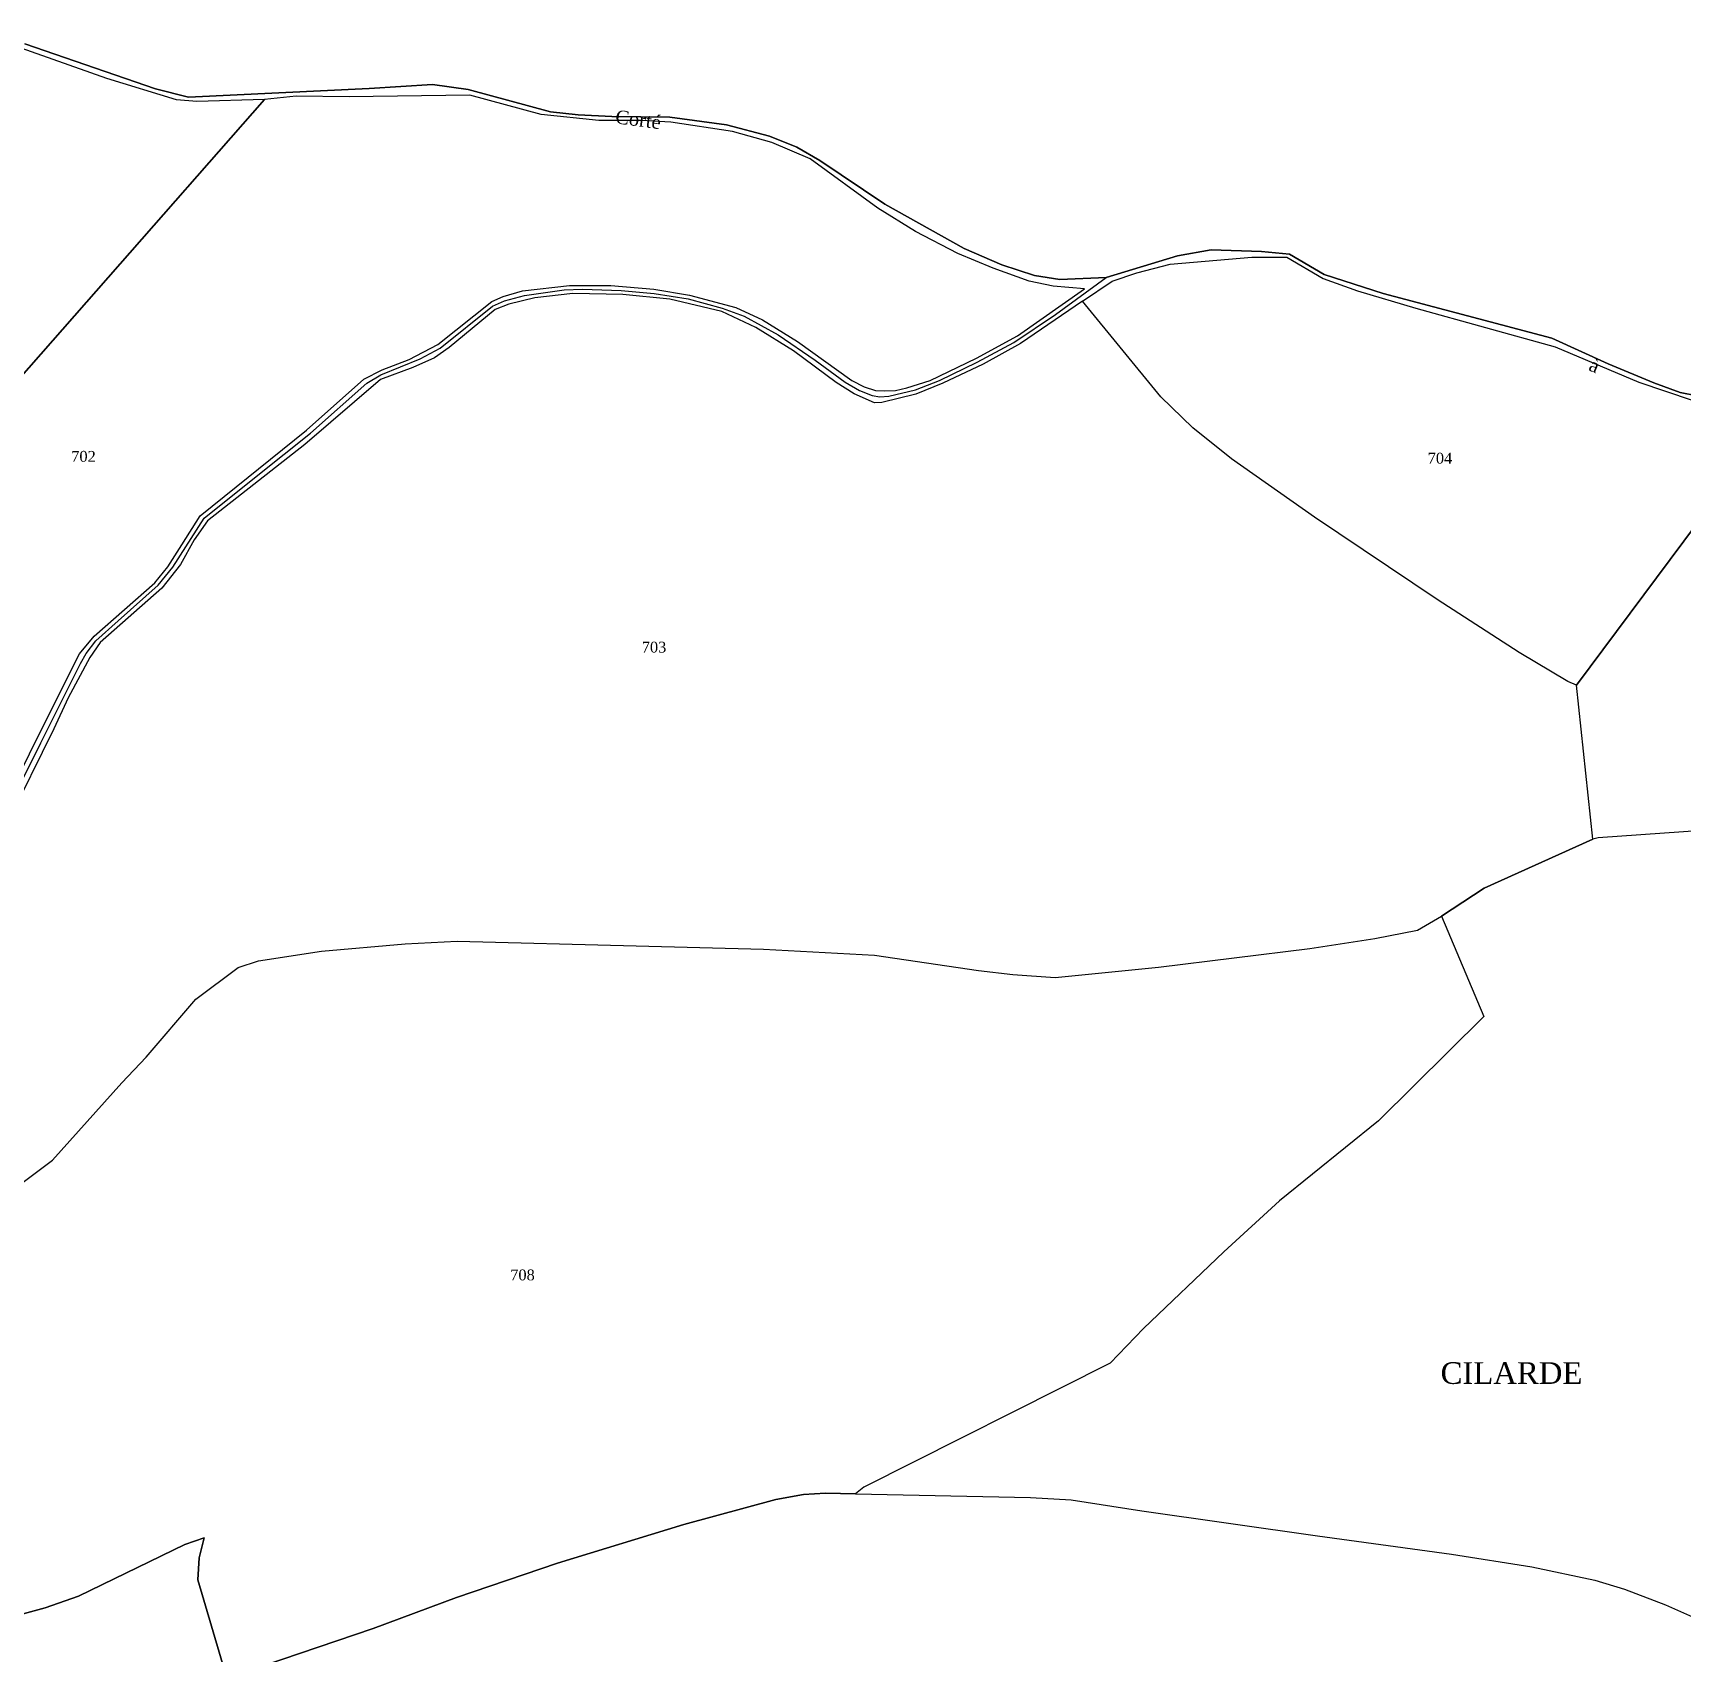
# Model space of a CAD drawing. Extents: x 1206804 to 1210977, y 6152742 to 6157901.
# Drawn here: x 1209517.1 to 1209821.7, y 6155052.4 to 6155351.5 of the extents above; entities that cross this region are included whole.
import ezdxf

# ---------------------------------------------------------------- set-up
doc = ezdxf.new("R2010")
doc.units = 0
doc.linetypes.add('CONTINU', pattern=[0])
for name, color, linetype in [('1LIEUDIT', 7, 'CONTINU'), ('1PARCELLE', 7, 'CONTINU'), ('1SECTION', 7, 'CONTINU'), ('1SUBDSECT', 7, 'CONTINU'), ('1ZONCOMM', 7, 'CONTINU'), ('3LIEUDITTEX', 7, 'CONTINU'), ('3PARCELLETEX', 7, 'CONTINU'), ('3ZONCOMMTEX', 7, 'CONTINU')]:
    doc.layers.add(name, color=color, linetype=linetype)
doc.styles.get("Standard").update_dxf_attribs({"font": 'Times New Roman'})

msp = doc.modelspace()

# ---------------------------------------------------------------- linework, layer by layer
at = {"layer": '1LIEUDIT'}
msp.add_lwpolyline([(1209515.62, 6155349.47), (1209539.76, 6155341.18), (1209545.8, 6155339.66), (1209579.16, 6155341.22), (1209590.89, 6155341.97), (1209597.44, 6155341.03), (1209612.63, 6155336.92), (1209617.74, 6155336.39), (1209623.95, 6155336.08), (1209634.69, 6155335.96), (1209645.1, 6155334.51), (1209653.06, 6155332.46), (1209658.14, 6155330.4), (1209662.38, 6155327.93), (1209674.33, 6155319.89), (1209688.98, 6155311.7), (1209695.98, 6155308.68), (1209701.97, 6155306.69), (1209706.66, 6155305.96), (1209715.19, 6155306.33), (1209728.38, 6155310.32), (1209734.57, 6155311.47), (1209743.87, 6155311.15), (1209749.06, 6155310.65), (1209755.45, 6155306.9), (1209766.33, 6155303.39), (1209797.47, 6155295.13), (1209807.87, 6155290.42), (1209816.3, 6155286.9), (1209821.18, 6155285.14), (1209824.32, 6155284.48)], dxfattribs=at)
at = {"layer": '1PARCELLE'}
for points in [[(1209502.07, 6155273.47), (1209559.85, 6155339.23), (1209547.36, 6155338.81), (1209543.58, 6155339.17), (1209530.76, 6155343.11), (1209506.87, 6155351.48)], [(1209510.56, 6155206.47), (1209517.94, 6155221.41), (1209525.68, 6155236.9), (1209528.41, 6155240.14), (1209539.58, 6155250.01), (1209541.99, 6155252.92), (1209544.61, 6155256.97), (1209547.99, 6155262.33), (1209567.62, 6155278.14), (1209578.18, 6155287.57), (1209581.57, 6155289.3), (1209586.53, 6155291.21), (1209591.82, 6155293.99), (1209601.81, 6155301.94), (1209603.91, 6155302.85), (1209607.49, 6155303.86), (1209616.17, 6155304.89), (1209623.79, 6155304.85), (1209631.74, 6155304.2), (1209638.3, 6155303.09), (1209646.85, 6155300.78), (1209651.78, 6155298.55), (1209658.21, 6155294.55), (1209668.25, 6155287.36), (1209670.57, 6155286.17), (1209672.62, 6155285.51), (1209674.32, 6155285.4), (1209676.32, 6155285.5), (1209678.42, 6155285.95), (1209682.71, 6155287.34), (1209691.29, 6155291.44), (1209698.83, 6155295.56), (1209711.21, 6155304.27), (1209705.42, 6155304.76), (1209700.97, 6155305.69), (1209694.37, 6155308.08), (1209687.83, 6155310.79), (1209680.03, 6155314.82), (1209673.08, 6155319.13), (1209660.55, 6155328.25), (1209653.52, 6155331.24), (1209646.22, 6155333.29), (1209634.85, 6155335), (1209629.38, 6155335.35), (1209621.58, 6155335.32), (1209610.9, 6155336.45), (1209597.77, 6155340.01), (1209575.46, 6155339.71), (1209565.7, 6155339.83), (1209559.85, 6155339.23), (1209502.07, 6155273.47)], [(1209829.24, 6155267.57), (1209802.05, 6155231.1), (1209802.05, 6155231.1), (1209800.45, 6155231.75), (1209791.44, 6155237.13), (1209776.31, 6155246.9), (1209753.67, 6155262.08), (1209738.37, 6155272.89), (1209731.22, 6155278.59), (1209725.33, 6155284.34), (1209710.87, 6155301.96), (1209716.33, 6155305.65), (1209720.88, 6155307.2), (1209727.01, 6155308.82), (1209742.08, 6155310.07), (1209748.56, 6155310.07), (1209755.25, 6155306.14), (1209761.62, 6155303.91), (1209772.39, 6155300.71), (1209798.09, 6155293.54), (1209813.56, 6155287.02), (1209823.39, 6155283.73)], [(1209507.82, 6155133.76), (1209520.71, 6155143.4), (1209533.51, 6155157.69), (1209538, 6155162.39), (1209547.19, 6155173.15), (1209555, 6155178.95), (1209558.72, 6155180.22), (1209570.37, 6155181.98), (1209585.83, 6155183.35), (1209595.41, 6155183.81), (1209628.46, 6155182.98), (1209651.96, 6155182.33), (1209672.44, 6155181.26), (1209691.64, 6155178.4), (1209697.97, 6155177.66), (1209705.78, 6155177.12), (1209724.87, 6155179.03), (1209752.82, 6155182.45), (1209764.81, 6155184.3), (1209772.68, 6155185.85), (1209777.12, 6155188.45), (1209777.12, 6155188.45), (1209784.97, 6155193.6), (1209805.02, 6155202.68), (1209802.05, 6155231.1), (1209800.45, 6155231.75), (1209791.44, 6155237.13), (1209776.31, 6155246.9), (1209753.67, 6155262.08), (1209738.37, 6155272.89), (1209731.22, 6155278.59), (1209725.33, 6155284.34), (1209710.87, 6155301.96), (1209699.37, 6155294.19), (1209692.5, 6155290.36), (1209685.06, 6155286.81), (1209680.07, 6155284.78), (1209673.8, 6155283.28), (1209672.46, 6155283.21), (1209668.7, 6155284.9), (1209665.38, 6155286.96), (1209657.5, 6155292.8), (1209650.56, 6155297.1), (1209644.26, 6155300.05), (1209634.67, 6155302.33), (1209626.01, 6155303.18), (1209616.74, 6155303.41), (1209609.75, 6155302.6), (1209604.98, 6155301.41), (1209602.45, 6155300.44), (1209593.94, 6155293.43), (1209591.21, 6155291.53), (1209587.21, 6155289.74), (1209581.26, 6155287.52), (1209567.27, 6155275.51), (1209549.36, 6155261.4), (1209546.89, 6155257.91), (1209544.37, 6155253.36), (1209540.88, 6155249), (1209529.53, 6155238.94), (1209527.63, 6155236.18), (1209523.6, 6155228.76), (1209520.98, 6155223), (1209512.42, 6155205.65)], [(1209833.15, 6155204.83), (1209806.02, 6155202.93), (1209805.02, 6155202.68), (1209802.05, 6155231.1), (1209829.24, 6155267.57)], [(1209833.15, 6155204.83), (1209806.02, 6155202.93), (1209805.02, 6155202.68), (1209784.97, 6155193.6), (1209777.12, 6155188.45), (1209777.12, 6155188.45), (1209784.95, 6155169.9), (1209765.47, 6155150.66), (1209747.19, 6155135.87), (1209736.93, 6155126.49), (1209722.11, 6155112.36), (1209715.97, 6155105.93), (1209670.5, 6155083.03), (1209668.94, 6155081.84), (1209701.25, 6155081.11), (1209708.78, 6155080.7), (1209721.8, 6155078.66), (1209754.24, 6155074.03), (1209778.95, 6155070.66), (1209793.78, 6155068.34), (1209805.44, 6155065.89), (1209810.88, 6155064.24), (1209818.44, 6155061.31), (1209828.96, 6155056.66)], [(1209507.82, 6155133.76), (1209520.71, 6155143.4), (1209533.51, 6155157.69), (1209538, 6155162.39), (1209547.19, 6155173.15), (1209555, 6155178.95), (1209558.72, 6155180.22), (1209570.37, 6155181.98), (1209585.83, 6155183.35), (1209595.41, 6155183.81), (1209628.46, 6155182.98), (1209651.96, 6155182.33), (1209672.44, 6155181.26), (1209691.64, 6155178.4), (1209697.97, 6155177.66), (1209705.78, 6155177.12), (1209724.87, 6155179.03), (1209752.82, 6155182.45), (1209764.81, 6155184.3), (1209772.68, 6155185.85), (1209777.12, 6155188.45), (1209777.12, 6155188.45), (1209784.95, 6155169.9), (1209765.47, 6155150.66), (1209747.19, 6155135.87), (1209736.93, 6155126.49), (1209722.11, 6155112.36), (1209715.97, 6155105.93), (1209670.5, 6155083.03), (1209668.94, 6155081.84), (1209663.43, 6155081.95), (1209659.34, 6155081.66), (1209654.25, 6155080.77), (1209637.28, 6155076.17), (1209613.96, 6155069), (1209595.27, 6155062.68), (1209579.92, 6155056.97), (1209552.87, 6155047.8), (1209547.52, 6155065.92), (1209547.79, 6155070.01), (1209548.72, 6155073.72), (1209545.12, 6155072.44), (1209525.52, 6155062.9), (1209519.39, 6155060.75), (1209500.35, 6155055.61)], [(1209552.87, 6155047.8), (1209579.92, 6155056.97), (1209595.27, 6155062.68), (1209613.96, 6155069), (1209637.28, 6155076.17), (1209654.25, 6155080.77), (1209659.34, 6155081.66), (1209663.43, 6155081.95), (1209668.94, 6155081.84), (1209668.94, 6155081.84), (1209701.25, 6155081.11), (1209708.78, 6155080.7), (1209721.8, 6155078.66), (1209754.24, 6155074.03), (1209778.95, 6155070.66), (1209793.78, 6155068.34), (1209805.44, 6155065.89), (1209810.88, 6155064.24), (1209818.44, 6155061.31), (1209828.96, 6155056.66)]]:
    msp.add_lwpolyline(points, dxfattribs=at)
msp.add_lwpolyline([(1209561.19, 6154996.09), (1209557.05, 6154992.5), (1209538.52, 6154989.84), (1209535.03, 6154988), (1209524.11, 6154969.34), (1209523.74, 6154975.02), (1209523.48, 6155009.1), (1209507.3, 6155045.32), (1209500.35, 6155055.61), (1209519.39, 6155060.75), (1209525.52, 6155062.9), (1209545.12, 6155072.44), (1209548.72, 6155073.72), (1209547.79, 6155070.01), (1209547.52, 6155065.92), (1209552.87, 6155047.8), (1209555.31, 6155039.09), (1209556.88, 6155032.31), (1209557.59, 6155026.95), (1209557.29, 6155010.7), (1209557.64, 6155005.93), (1209558.77, 6155000.73), (1209559.86, 6154997.98), (1209561.19, 6154996.09)], close=True, dxfattribs=at)
at = {"layer": '1SECTION'}
msp.add_lwpolyline([(1209824.32, 6155284.48), (1209821.18, 6155285.14), (1209816.3, 6155286.9), (1209807.87, 6155290.42), (1209797.47, 6155295.13), (1209766.33, 6155303.39), (1209755.45, 6155306.9), (1209749.06, 6155310.65), (1209743.87, 6155311.15), (1209734.57, 6155311.47), (1209728.38, 6155310.32), (1209715.19, 6155306.33), (1209706.66, 6155305.96), (1209701.97, 6155306.69), (1209695.98, 6155308.68), (1209688.98, 6155311.7), (1209674.33, 6155319.89), (1209662.38, 6155327.93), (1209658.14, 6155330.4), (1209653.06, 6155332.46), (1209645.1, 6155334.51), (1209634.69, 6155335.96), (1209623.95, 6155336.08), (1209617.74, 6155336.39), (1209612.63, 6155336.92), (1209597.44, 6155341.03), (1209590.89, 6155341.97), (1209579.16, 6155341.22), (1209545.8, 6155339.66), (1209539.76, 6155341.18), (1209515.62, 6155349.47)], dxfattribs=at)
at = {"layer": '1SUBDSECT'}
msp.add_lwpolyline([(1209824.32, 6155284.48), (1209821.18, 6155285.14), (1209816.3, 6155286.9), (1209807.87, 6155290.42), (1209797.47, 6155295.13), (1209766.33, 6155303.39), (1209755.45, 6155306.9), (1209749.06, 6155310.65), (1209743.87, 6155311.15), (1209734.57, 6155311.47), (1209728.38, 6155310.32), (1209715.19, 6155306.33), (1209706.66, 6155305.96), (1209701.97, 6155306.69), (1209695.98, 6155308.68), (1209688.98, 6155311.7), (1209674.33, 6155319.89), (1209662.38, 6155327.93), (1209658.14, 6155330.4), (1209653.06, 6155332.46), (1209645.1, 6155334.51), (1209634.69, 6155335.96), (1209623.95, 6155336.08), (1209617.74, 6155336.39), (1209612.63, 6155336.92), (1209597.44, 6155341.03), (1209590.89, 6155341.97), (1209579.16, 6155341.22), (1209545.8, 6155339.66), (1209539.76, 6155341.18), (1209515.62, 6155349.47)], dxfattribs=at)
at = {"layer": '1ZONCOMM'}
for points in [[(1209515.62, 6155349.47), (1209539.76, 6155341.18), (1209545.8, 6155339.66), (1209579.16, 6155341.22), (1209590.89, 6155341.97), (1209597.44, 6155341.03), (1209612.63, 6155336.92), (1209617.74, 6155336.39), (1209623.95, 6155336.08), (1209634.69, 6155335.96), (1209645.1, 6155334.51), (1209653.06, 6155332.46), (1209658.14, 6155330.4), (1209662.38, 6155327.93), (1209674.33, 6155319.89), (1209688.98, 6155311.7), (1209695.98, 6155308.68), (1209701.97, 6155306.69), (1209706.66, 6155305.96), (1209715.19, 6155306.33), (1209728.38, 6155310.32), (1209734.57, 6155311.47), (1209743.87, 6155311.15), (1209749.06, 6155310.65), (1209755.45, 6155306.9), (1209766.33, 6155303.39), (1209797.47, 6155295.13), (1209807.87, 6155290.42), (1209816.3, 6155286.9), (1209821.18, 6155285.14), (1209824.32, 6155284.48)], [(1209510.41, 6155204.11), (1209518.57, 6155220.42), (1209525.88, 6155235.1), (1209526.91, 6155236.91), (1209528.72, 6155239.26), (1209532.86, 6155242.97), (1209540.2, 6155249.53), (1209542.93, 6155252.85), (1209548.73, 6155261.92), (1209558.61, 6155269.85), (1209568.36, 6155277.61), (1209578.77, 6155286.81), (1209581.3, 6155288.36), (1209588.61, 6155291.31), (1209592.28, 6155293.28), (1209601.92, 6155301.07), (1209604.16, 6155302.03), (1209607.83, 6155303.05), (1209615.17, 6155304.04), (1209618.56, 6155304.19), (1209625.67, 6155303.94), (1209631.8, 6155303.42), (1209638.03, 6155302.39), (1209644.36, 6155300.69), (1209648.37, 6155299.18), (1209654.67, 6155295.76), (1209661.51, 6155291.1), (1209667.06, 6155287.05), (1209669.7, 6155285.46), (1209672.01, 6155284.54), (1209673.46, 6155284.33), (1209675.08, 6155284.44), (1209680.04, 6155285.62), (1209684.46, 6155287.35), (1209691.42, 6155290.69), (1209698.18, 6155294.37), (1209705.87, 6155299.53), (1209715.19, 6155306.33)]]:
    msp.add_lwpolyline(points, dxfattribs=at)

# ---------------------------------------------------------------- texts
at = {"layer": '3LIEUDITTEX'}
msp.add_text('CILARDE', height=4, dxfattribs=at).set_placement((1209776.94, 6155102.11))
at = {"layer": '3PARCELLETEX'}
for s, p in [('702', (1209524.18, 6155272.33)), ('704', (1209774.56, 6155271.99)), ('703', (1209629.49, 6155237.11)), ('708', (1209605.21, 6155121.22))]:
    msp.add_text(s, height=2, dxfattribs=at).set_placement(p)
at = {"layer": '3ZONCOMMTEX'}
for s, rotation, p in [('Corté', 352.4, (1209624.51, 6155334.83)), ('à ', 337.6, (1209804.11, 6155289.27))]:
    msp.add_text(s, height=2.5, rotation=rotation, dxfattribs=at).set_placement(p)

doc.saveas('drawing.dxf')
